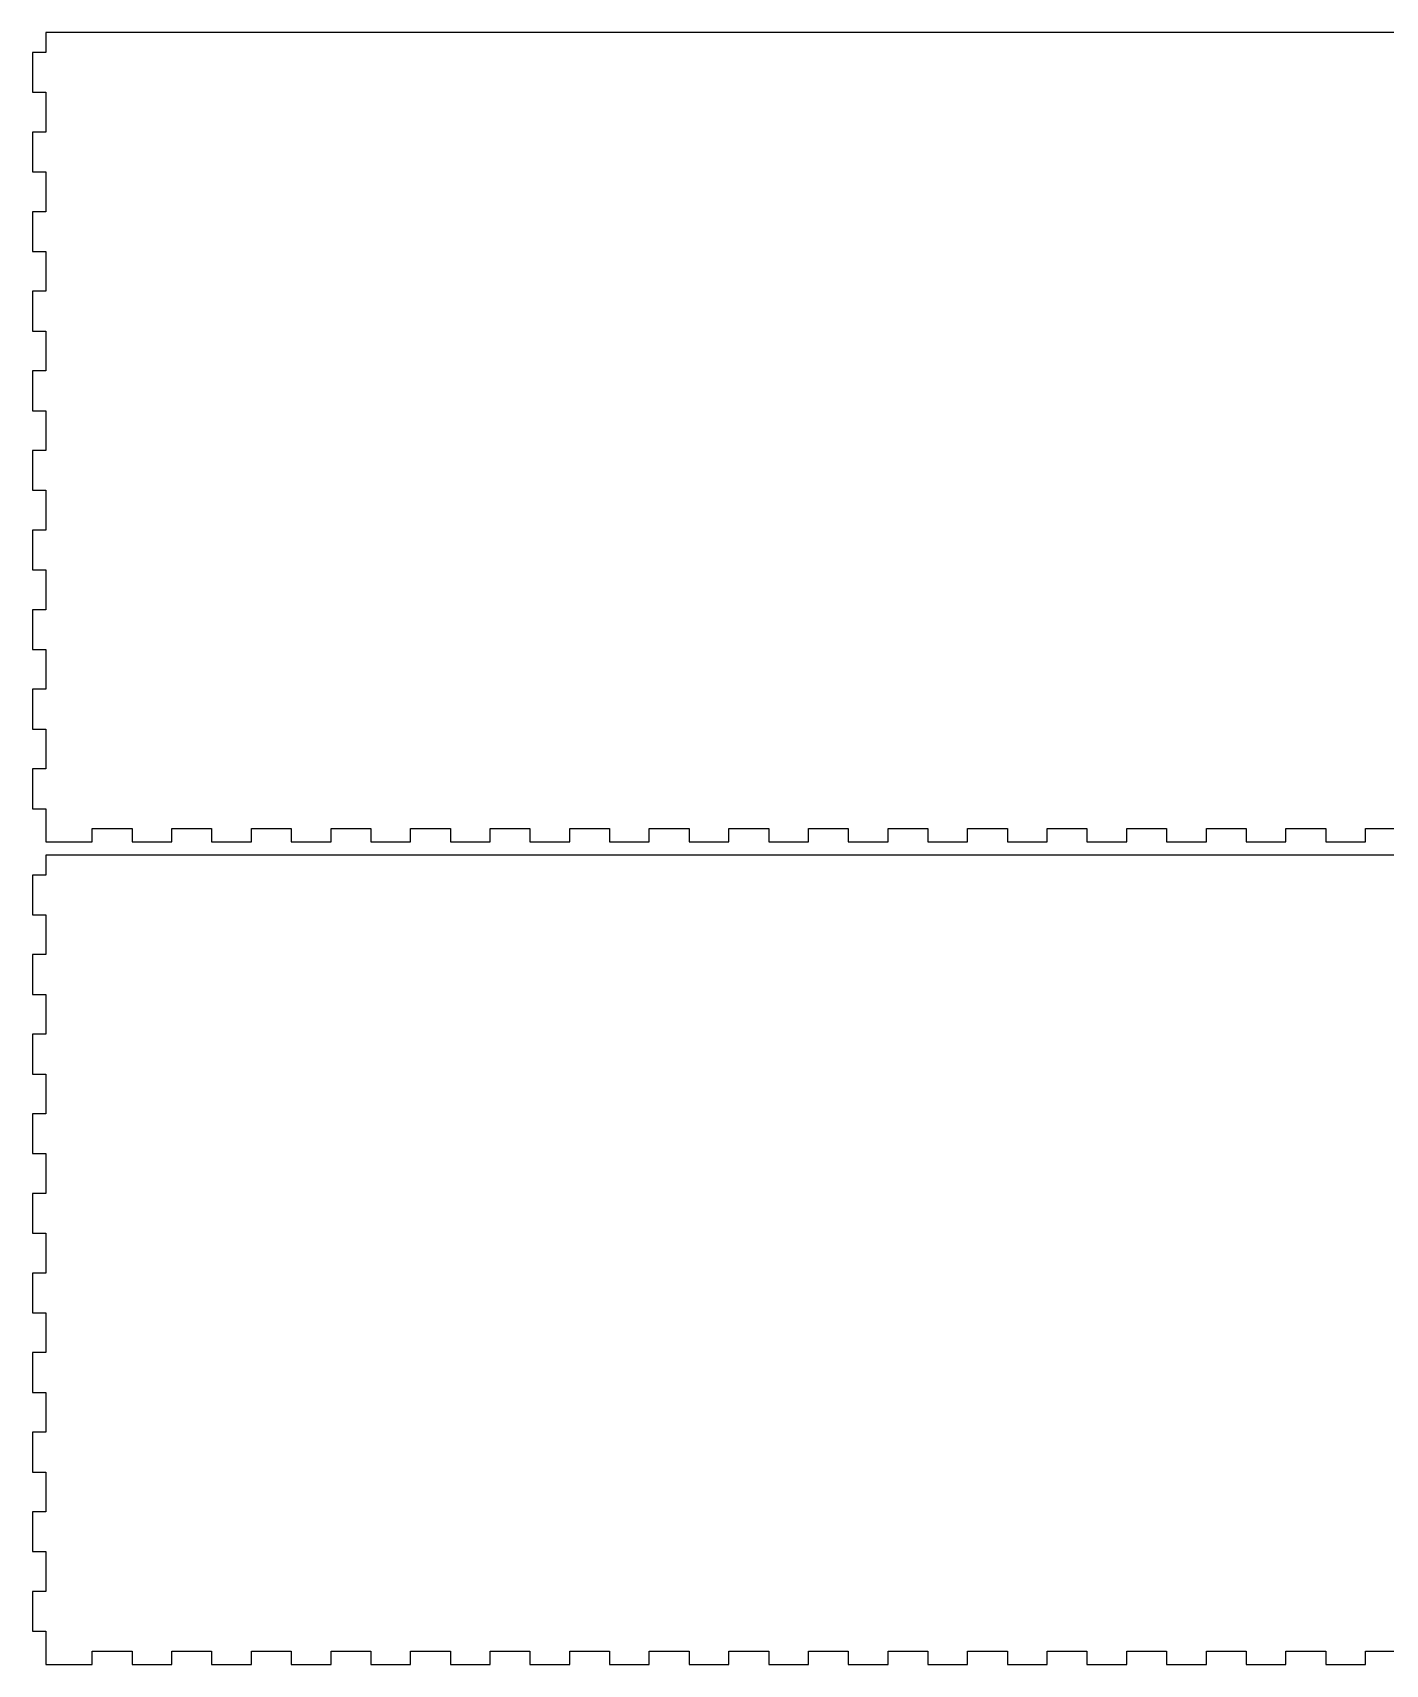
# Model space of a CAD drawing. Header units: millimetres. Extents: x 0 to 1206, y 0 to 1040.
# Drawn here: x 0 to 306, y 0 to 369 of the extents above; entities that cross this region are included whole.
import ezdxf

# ---------------------------------------------------------------- set-up
doc = ezdxf.new("R2010")
doc.units = ezdxf.units.MM
doc.layers.get('0').update_dxf_attribs({"linetype": 'CONTINUOUS'})

msp = doc.modelspace()

# ---------------------------------------------------------------- linework, layer by layer
for p, q in [((1203, 369), (3, 369)), ((3, 369), (3, 364.5)), ((3, 364.5), (0, 364.5)), ((0, 364.5), (0, 355.5)), ((0, 355.5), (3, 355.5)), ((3, 355.5), (3, 346.5)), ((3, 346.5), (0, 346.5)), ((0, 346.5), (0, 337.5)), ((0, 337.5), (3, 337.5)), ((3, 337.5), (3, 328.5)), ((3, 328.5), (0, 328.5)), ((0, 328.5), (0, 319.5)), ((0, 319.5), (3, 319.5)), ((3, 319.5), (3, 310.5)), ((3, 310.5), (0, 310.5)), ((0, 310.5), (0, 301.5)), ((0, 301.5), (3, 301.5)), ((3, 301.5), (3, 292.5)), ((3, 292.5), (0, 292.5)), ((0, 292.5), (0, 283.5)), ((0, 283.5), (3, 283.5)), ((3, 283.5), (3, 274.5)), ((3, 274.5), (0, 274.5)), ((0, 274.5), (0, 265.5)), ((0, 265.5), (3, 265.5)), ((3, 265.5), (3, 256.5)), ((3, 256.5), (0, 256.5)), ((0, 256.5), (0, 247.5)), ((0, 247.5), (3, 247.5)), ((3, 247.5), (3, 238.5)), ((3, 238.5), (0, 238.5)), ((0, 238.5), (0, 229.5)), ((0, 229.5), (3, 229.5)), ((3, 229.5), (3, 220.5)), ((3, 220.5), (0, 220.5)), ((0, 220.5), (0, 211.5)), ((0, 211.5), (3, 211.5)), ((3, 211.5), (3, 202.5)), ((3, 202.5), (0, 202.5)), ((0, 202.5), (0, 193.5)), ((0, 193.5), (3, 193.5)), ((3, 193.5), (3, 189)), ((3, 189), (3, 186)), ((13.5, 186), (13.5, 189)), ((13.5, 189), (22.5, 189)), ((22.5, 189), (22.5, 186)), ((31.5, 186), (31.5, 189)), ((31.5, 189), (40.5, 189)), ((40.5, 189), (40.5, 186)), ((49.5, 186), (49.5, 189)), ((49.5, 189), (58.5, 189)), ((58.5, 189), (58.5, 186)), ((67.5, 186), (67.5, 189)), ((67.5, 189), (76.5, 189)), ((76.5, 189), (76.5, 186)), ((85.5, 186), (85.5, 189)), ((85.5, 189), (94.5, 189)), ((94.5, 189), (94.5, 186)), ((103.5, 186), (103.5, 189)), ((103.5, 189), (112.5, 189)), ((112.5, 189), (112.5, 186)), ((121.5, 186), (121.5, 189)), ((121.5, 189), (130.5, 189)), ((130.5, 189), (130.5, 186)), ((139.5, 186), (139.5, 189)), ((139.5, 189), (148.5, 189)), ((148.5, 189), (148.5, 186)), ((157.5, 186), (157.5, 189)), ((157.5, 189), (166.5, 189)), ((166.5, 189), (166.5, 186)), ((175.5, 186), (175.5, 189)), ((175.5, 189), (184.5, 189)), ((184.5, 189), (184.5, 186)), ((193.5, 186), (193.5, 189)), ((193.5, 189), (202.5, 189)), ((202.5, 189), (202.5, 186)), ((211.5, 186), (211.5, 189)), ((211.5, 189), (220.5, 189)), ((220.5, 189), (220.5, 186)), ((229.5, 186), (229.5, 189)), ((229.5, 189), (238.5, 189)), ((238.5, 189), (238.5, 186)), ((247.5, 186), (247.5, 189)), ((247.5, 189), (256.5, 189)), ((256.5, 189), (256.5, 186)), ((265.5, 186), (265.5, 189)), ((265.5, 189), (274.5, 189)), ((274.5, 189), (274.5, 186)), ((283.5, 186), (283.5, 189)), ((283.5, 189), (292.5, 189)), ((292.5, 189), (292.5, 186)), ((301.5, 186), (301.5, 189)), ((301.5, 189), (310.5, 189)), ((3, 186), (13.5, 186)), ((22.5, 186), (31.5, 186)), ((40.5, 186), (49.5, 186)), ((58.5, 186), (67.5, 186)), ((76.5, 186), (85.5, 186)), ((94.5, 186), (103.5, 186)), ((112.5, 186), (121.5, 186)), ((130.5, 186), (139.5, 186)), ((148.5, 186), (157.5, 186)), ((166.5, 186), (175.5, 186)), ((184.5, 186), (193.5, 186)), ((202.5, 186), (211.5, 186)), ((220.5, 186), (229.5, 186)), ((238.5, 186), (247.5, 186)), ((256.5, 186), (265.5, 186)), ((274.5, 186), (283.5, 186)), ((292.5, 186), (301.5, 186)), ((1203, 183), (3, 183)), ((3, 183), (3, 178.5)), ((3, 178.5), (0, 178.5)), ((0, 178.5), (0, 169.5)), ((0, 169.5), (3, 169.5)), ((3, 169.5), (3, 160.5)), ((3, 160.5), (0, 160.5)), ((0, 160.5), (0, 151.5)), ((0, 151.5), (3, 151.5)), ((3, 151.5), (3, 142.5)), ((3, 142.5), (0, 142.5)), ((0, 142.5), (0, 133.5)), ((0, 133.5), (3, 133.5)), ((3, 133.5), (3, 124.5)), ((3, 124.5), (0, 124.5)), ((0, 124.5), (0, 115.5)), ((0, 115.5), (3, 115.5)), ((3, 115.5), (3, 106.5)), ((3, 106.5), (0, 106.5)), ((0, 106.5), (0, 97.5)), ((0, 97.5), (3, 97.5)), ((3, 97.5), (3, 88.5)), ((3, 88.5), (0, 88.5)), ((0, 88.5), (0, 79.5)), ((0, 79.5), (3, 79.5)), ((3, 79.5), (3, 70.5)), ((3, 70.5), (0, 70.5)), ((0, 70.5), (0, 61.5)), ((0, 61.5), (3, 61.5)), ((3, 61.5), (3, 52.5)), ((3, 52.5), (0, 52.5)), ((0, 52.5), (0, 43.5)), ((0, 43.5), (3, 43.5)), ((3, 43.5), (3, 34.5)), ((3, 34.5), (0, 34.5)), ((0, 34.5), (0, 25.5)), ((0, 25.5), (3, 25.5)), ((3, 25.5), (3, 16.5)), ((3, 16.5), (0, 16.5)), ((0, 16.5), (0, 7.5)), ((0, 7.5), (3, 7.5)), ((3, 7.5), (3, 3)), ((3, 3), (3, 0)), ((3, 0), (13.5, 0)), ((13.5, 0), (13.5, 3)), ((13.5, 3), (22.5, 3)), ((22.5, 3), (22.5, 0)), ((22.5, 0), (31.5, 0)), ((31.5, 0), (31.5, 3)), ((31.5, 3), (40.5, 3)), ((40.5, 3), (40.5, 0)), ((40.5, 0), (49.5, 0)), ((49.5, 0), (49.5, 3)), ((49.5, 3), (58.5, 3)), ((58.5, 3), (58.5, 0)), ((58.5, 0), (67.5, 0)), ((67.5, 0), (67.5, 3)), ((67.5, 3), (76.5, 3)), ((76.5, 3), (76.5, 0)), ((76.5, 0), (85.5, 0)), ((85.5, 0), (85.5, 3)), ((85.5, 3), (94.5, 3)), ((94.5, 3), (94.5, 0)), ((94.5, 0), (103.5, 0)), ((103.5, 0), (103.5, 3)), ((103.5, 3), (112.5, 3)), ((112.5, 3), (112.5, 0)), ((112.5, 0), (121.5, 0)), ((121.5, 0), (121.5, 3)), ((121.5, 3), (130.5, 3)), ((130.5, 3), (130.5, 0)), ((130.5, 0), (139.5, 0)), ((139.5, 0), (139.5, 3)), ((139.5, 3), (148.5, 3)), ((148.5, 3), (148.5, 0)), ((148.5, 0), (157.5, 0)), ((157.5, 0), (157.5, 3)), ((157.5, 3), (166.5, 3)), ((166.5, 3), (166.5, 0)), ((166.5, 0), (175.5, 0)), ((175.5, 0), (175.5, 3)), ((175.5, 3), (184.5, 3)), ((184.5, 3), (184.5, 0)), ((184.5, 0), (193.5, 0)), ((193.5, 0), (193.5, 3)), ((193.5, 3), (202.5, 3)), ((202.5, 3), (202.5, 0)), ((202.5, 0), (211.5, 0)), ((211.5, 0), (211.5, 3)), ((211.5, 3), (220.5, 3)), ((220.5, 3), (220.5, 0)), ((220.5, 0), (229.5, 0)), ((229.5, 0), (229.5, 3)), ((229.5, 3), (238.5, 3)), ((238.5, 3), (238.5, 0)), ((238.5, 0), (247.5, 0)), ((247.5, 0), (247.5, 3)), ((247.5, 3), (256.5, 3)), ((256.5, 3), (256.5, 0)), ((256.5, 0), (265.5, 0)), ((265.5, 0), (265.5, 3)), ((265.5, 3), (274.5, 3)), ((274.5, 3), (274.5, 0)), ((274.5, 0), (283.5, 0)), ((283.5, 0), (283.5, 3)), ((283.5, 3), (292.5, 3)), ((292.5, 3), (292.5, 0)), ((292.5, 0), (301.5, 0)), ((301.5, 0), (301.5, 3)), ((301.5, 3), (310.5, 3))]:
    msp.add_line(p, q)

doc.saveas('drawing.dxf')
